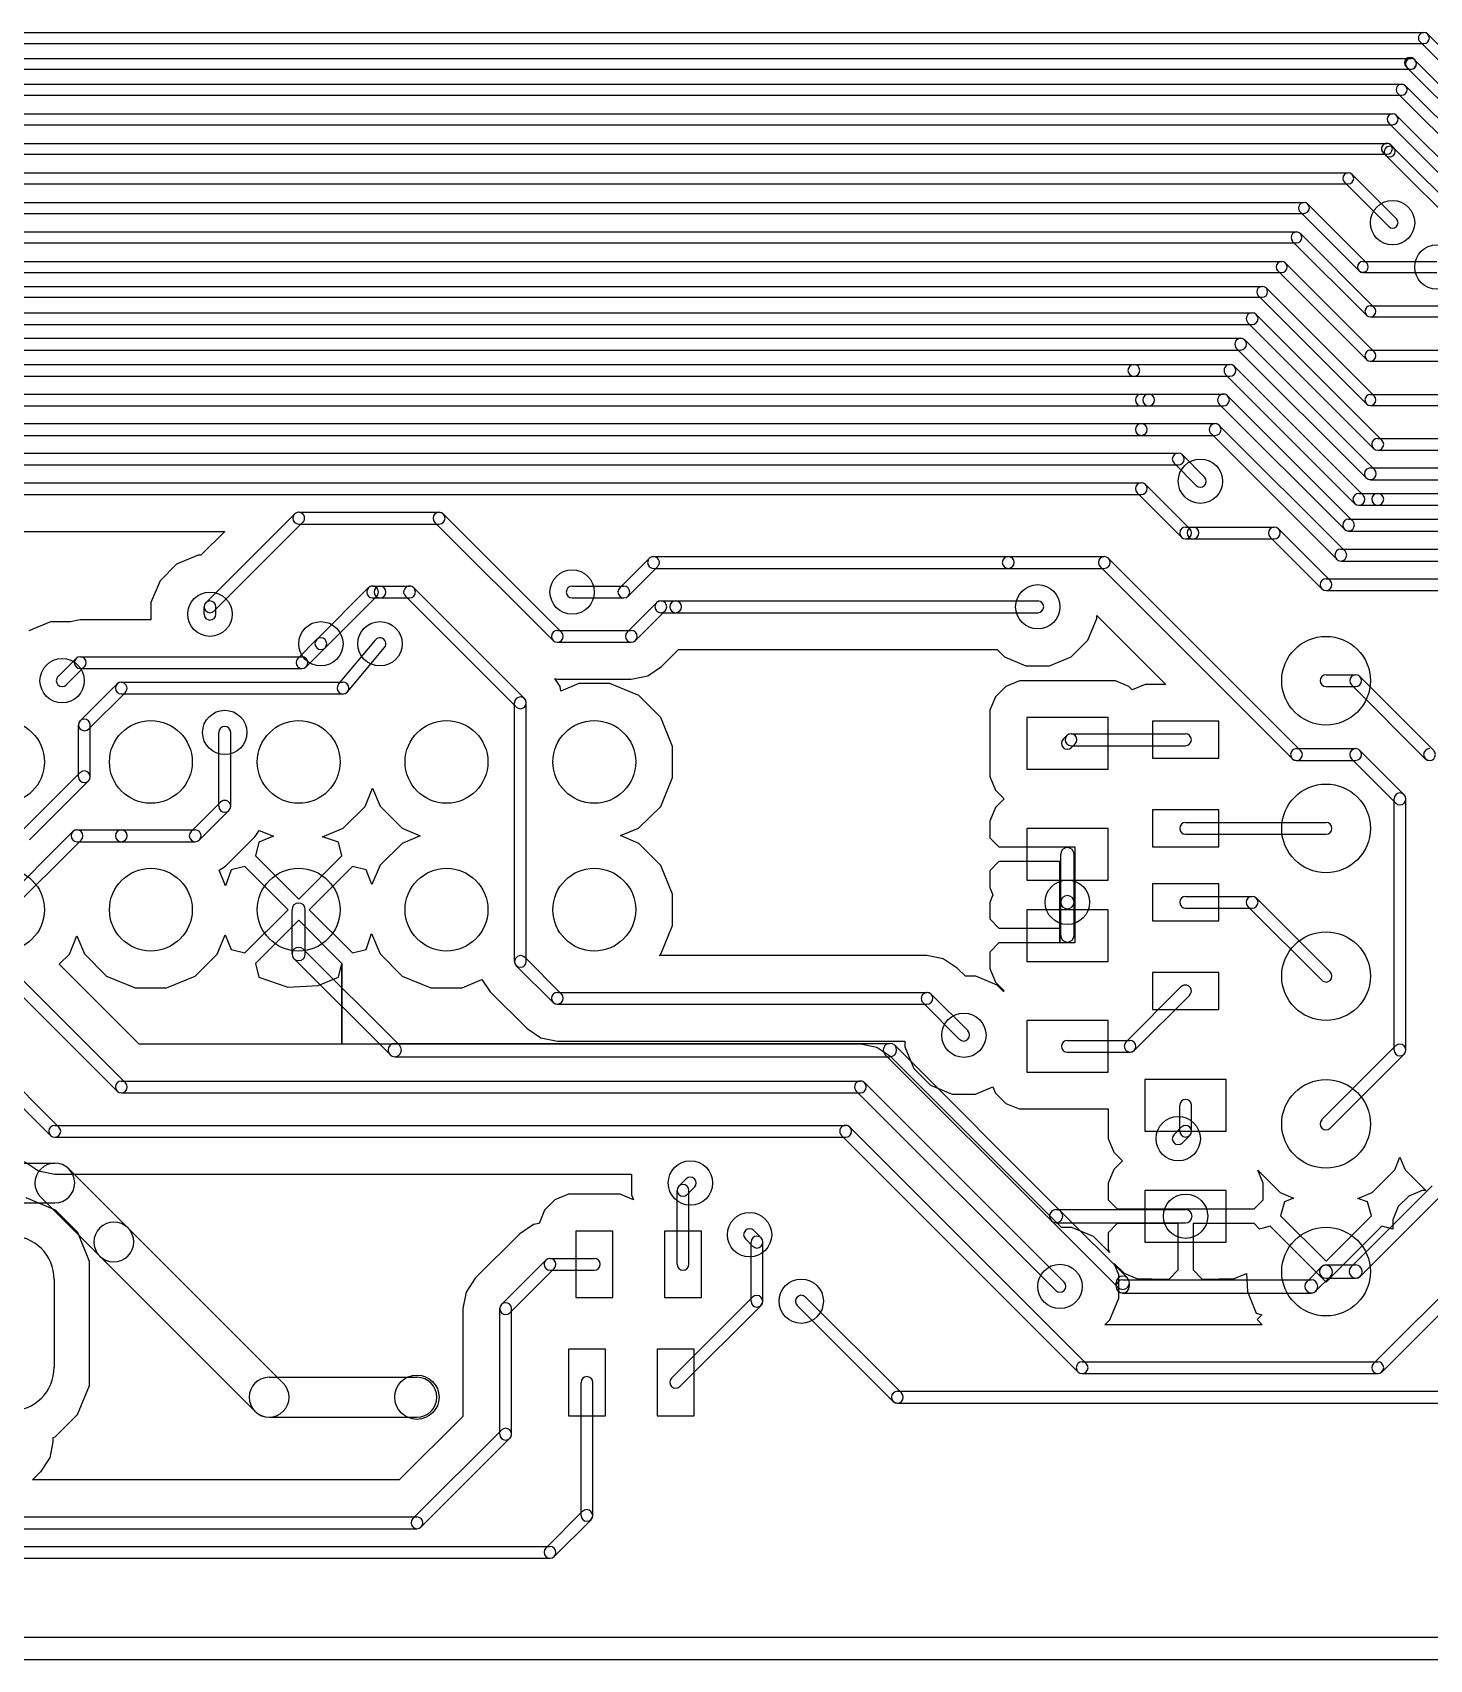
# Model space of a CAD drawing. Extents: x -29274 to 69862, y 24345 to 162744.
# Drawn here: x 19800 to 29250, y 24345 to 35357 of the extents above; entities that cross this region are included whole.
import ezdxf

# ---------------------------------------------------------------- set-up
doc = ezdxf.new("R2010")
doc.units = 0
doc.layers.add('BLACK', color=1, linetype='CONTINUOUS')

msp = doc.modelspace()

# ---------------------------------------------------------------- linework, layer by layer
at = {"layer": 'BLACK'}
for p, q in [((17900, 35357), (29212, 35357)), ((17900, 35283), (29212, 35283)), ((31974, 32506), (29186, 35294)), ((32026, 32558), (29238, 35346)), ((17837, 35182), (29125, 35182)), ((29144, 35178), (29150, 35172)), ((29151, 35171), (32175, 32147)), ((17837, 35108), (29125, 35108)), ((29092, 35126), (29098, 35120)), ((29099, 35119), (32123, 32095)), ((17750, 35007), (29062, 35007)), ((17750, 34933), (29062, 34933)), ((31924, 32056), (29036, 34944)), ((31976, 32108), (29088, 34996)), ((17700, 34807), (29000, 34807)), ((17700, 34733), (29000, 34733)), ((28974, 34743), (31723, 31994)), ((29027, 34796), (31776, 32047)), ((17650, 34607), (28962, 34607)), ((28988, 34596), (29006, 34578)), ((29006, 34578), (28988, 34596)), ((17650, 34533), (28962, 34533)), ((28936, 34544), (28954, 34526)), ((28954, 34526), (28936, 34544)), ((31523, 31957), (28955, 34525)), ((31575, 32009), (29007, 34577)), ((13700, 34407), (28700, 34407)), ((28726, 34396), (29026, 34096)), ((13700, 34333), (28700, 34333)), ((28674, 34344), (28974, 34044)), ((13650, 34207), (28400, 34207)), ((28773, 33744), (28374, 34143)), ((28826, 33797), (28427, 34196)), ((13650, 34133), (28400, 34133)), ((13550, 34007), (28350, 34007)), ((13550, 33933), (28350, 33933)), ((28324, 33943), (28823, 33444)), ((28377, 33996), (28876, 33497)), ((13500, 33807), (28250, 33807)), ((28800, 33807), (29300, 33807)), ((13500, 33733), (28250, 33733)), ((28224, 33744), (28824, 33144)), ((28276, 33796), (28876, 33196)), ((28800, 33733), (29300, 33733)), ((13368, 33639), (28118, 33639)), ((28145, 33628), (28876, 32897)), ((13368, 33565), (28118, 33565)), ((28092, 33575), (28823, 32844)), ((28850, 33507), (29600, 33507)), ((13300, 33460), (28050, 33460)), ((13300, 33380), (28050, 33380)), ((28872, 32542), (28022, 33392)), ((28928, 32598), (28078, 33448)), ((28850, 33433), (29600, 33433)), ((13222, 33288), (27972, 33288)), ((28878, 32399), (28001, 33276)), ((13222, 33208), (27972, 33208)), ((28821, 32342), (27944, 33219)), ((28850, 33207), (29900, 33207)), ((13156, 33110), (27250, 33110)), ((27250, 33110), (27900, 33110)), ((28743, 32170), (27872, 33041)), ((28800, 32227), (27929, 33098)), ((28850, 33133), (29900, 33133)), ((13156, 33030), (27250, 33030)), ((27250, 33030), (27900, 33030)), ((13550, 32910), (27350, 32910)), ((13550, 32830), (27350, 32830)), ((27300, 32910), (27350, 32910)), ((27300, 32830), (27350, 32830)), ((27350, 32910), (27856, 32910)), ((27350, 32830), (27856, 32830)), ((28674, 31996), (27828, 32842)), ((28730, 32052), (27884, 32898)), ((28850, 32907), (30200, 32907)), ((28850, 32833), (30200, 32833)), ((13450, 32710), (27300, 32710)), ((27300, 32710), (27800, 32710)), ((13450, 32630), (27300, 32630)), ((27300, 32630), (27800, 32630)), ((28622, 31792), (27772, 32642)), ((28678, 31848), (27828, 32698)), ((28900, 32610), (30700, 32610)), ((13000, 32510), (27550, 32510)), ((27578, 32498), (27728, 32348)), ((28900, 32530), (30700, 32530)), ((13000, 32430), (27550, 32430)), ((27522, 32442), (27672, 32292)), ((28850, 32410), (30628, 32410)), ((12950, 32310), (27300, 32310)), ((27328, 32298), (27628, 31998)), ((28850, 32330), (30628, 32330)), ((12950, 32230), (27300, 32230)), ((27272, 32242), (27572, 31942)), ((28772, 32238), (28900, 32238)), ((28772, 32158), (28900, 32158)), ((28900, 32238), (30122, 32238)), ((28900, 32158), (30122, 32158)), ((20972, 31498), (21572, 32098)), ((21600, 32110), (22550, 32110)), ((22579, 32098), (23378, 31299)), ((28703, 32063), (30053, 32063)), ((14399, 31980), (21100, 31980)), ((14399, 31980), (21100, 31980)), ((21100, 31980), (20939, 31819)), ((21100, 31980), (20939, 31819)), ((21028, 31442), (21628, 32042)), ((21600, 32030), (22550, 32030)), ((22522, 32041), (23321, 31242)), ((27600, 32010), (27650, 32010)), ((27650, 32010), (28200, 32010)), ((28172, 31941), (28521, 31592)), ((28229, 31998), (28578, 31649)), ((28703, 31983), (30053, 31983)), ((27600, 31930), (27650, 31930)), ((27650, 31930), (28200, 31930)), ((28650, 31860), (29950, 31860)), ((20774, 31758), (20662, 31646)), ((20774, 31758), (20662, 31646)), ((20921, 31819), (20774, 31758)), ((20921, 31819), (20774, 31758)), ((20939, 31819), (20921, 31819)), ((20939, 31819), (20921, 31819)), ((23772, 31599), (23971, 31798)), ((23829, 31542), (24028, 31741)), ((24000, 31810), (26400, 31810)), ((24000, 31730), (26400, 31730)), ((26400, 31810), (27050, 31810)), ((26400, 31730), (27050, 31730)), ((27022, 31742), (28322, 30442)), ((27078, 31798), (28378, 30498)), ((28650, 31780), (29950, 31780)), ((20662, 31646), (20601, 31500)), ((20662, 31646), (20601, 31500)), ((22100, 31610), (22150, 31610)), ((22150, 31610), (22350, 31610)), ((23450, 31610), (23800, 31610)), ((28550, 31660), (29850, 31660)), ((20601, 31500), (20601, 31382)), ((20601, 31500), (20601, 31382)), ((21722, 31249), (22071, 31598)), ((21779, 31192), (22128, 31541)), ((22100, 31530), (22150, 31530)), ((22150, 31530), (22350, 31530)), ((23071, 30792), (22322, 31541)), ((23128, 30849), (22379, 31598)), ((23450, 31530), (23800, 31530)), ((24021, 31498), (23822, 31299)), ((24050, 31510), (24150, 31510)), ((24150, 31510), (26600, 31510)), ((28550, 31580), (29850, 31580)), ((20960, 31420), (20960, 31470)), ((21040, 31420), (21040, 31470)), ((24078, 31441), (23879, 31242)), ((24050, 31430), (24150, 31430)), ((24150, 31430), (26600, 31430)), ((26938, 31244), (26999, 31390)), ((26938, 31244), (26999, 31390)), ((26999, 31390), (26999, 31411)), ((26999, 31411), (27466, 30944)), ((26999, 31390), (26999, 31411)), ((26999, 31411), (27466, 30944)), ((19921, 31369), (19774, 31308)), ((19921, 31369), (19774, 31308)), ((20056, 31369), (19921, 31369)), ((20056, 31369), (19921, 31369)), ((20122, 31382), (20056, 31369)), ((20122, 31382), (20056, 31369)), ((20601, 31382), (20122, 31382)), ((20601, 31382), (20122, 31382)), ((23350, 31310), (23850, 31310)), ((21721, 31248), (21594, 31121)), ((21778, 31191), (21651, 31064)), ((21869, 30946), (22119, 31245)), ((21931, 30895), (22181, 31194)), ((23350, 31230), (23850, 31230)), ((24055, 31065), (24170, 31180)), ((24055, 31065), (24170, 31180)), ((24170, 31180), (26326, 31180)), ((24170, 31180), (26326, 31180)), ((26326, 31180), (26374, 31132)), ((26326, 31180), (26374, 31132)), ((26826, 31132), (26938, 31244)), ((26826, 31132), (26938, 31244)), ((20094, 31120), (19972, 30998)), ((20150, 31064), (20028, 30942)), ((20122, 31132), (21622, 31132)), ((23961, 31002), (24055, 31065)), ((23961, 31002), (24055, 31065)), ((26374, 31132), (26520, 31071)), ((26374, 31132), (26520, 31071)), ((26520, 31071), (26679, 31071)), ((26520, 31071), (26679, 31071)), ((26679, 31071), (26826, 31132)), ((26679, 31071), (26826, 31132)), ((20122, 31052), (21622, 31052)), ((20122, 30699), (20371, 30948)), ((20400, 30960), (21900, 30960)), ((23368, 30931), (23333, 30984)), ((23333, 30984), (23350, 30980)), ((23368, 30931), (23333, 30984)), ((23333, 30984), (23350, 30980)), ((23350, 30980), (23850, 30980)), ((23350, 30980), (23850, 30980)), ((23495, 30950), (23374, 30900)), ((23495, 30950), (23374, 30900)), ((23706, 30950), (23495, 30950)), ((23706, 30950), (23495, 30950)), ((23901, 30869), (23706, 30950)), ((23901, 30869), (23706, 30950)), ((23850, 30980), (23961, 31002)), ((23850, 30980), (23961, 31002)), ((26476, 30969), (26384, 30931)), ((26476, 30969), (26384, 30931)), ((27026, 30969), (26476, 30969)), ((27026, 30969), (26476, 30969)), ((27125, 30969), (27026, 30969)), ((27125, 30969), (27026, 30969)), ((27216, 30931), (27125, 30969)), ((27216, 30931), (27125, 30969)), ((27326, 30944), (27238, 30909)), ((27326, 30944), (27238, 30909)), ((27466, 30944), (27326, 30944)), ((27466, 30944), (27326, 30944)), ((28550, 31010), (28750, 31010)), ((28779, 30998), (29278, 30499)), ((20179, 30642), (20428, 30891)), ((20400, 30880), (21900, 30880)), ((23374, 30900), (23368, 30931)), ((23374, 30900), (23368, 30931)), ((24049, 30720), (23901, 30869)), ((24049, 30720), (23901, 30869)), ((26314, 30861), (26276, 30770)), ((26314, 30861), (26276, 30770)), ((26384, 30931), (26314, 30861)), ((26384, 30931), (26314, 30861)), ((27238, 30909), (27216, 30931)), ((27238, 30909), (27216, 30931)), ((28550, 30930), (28750, 30930)), ((28722, 30941), (29221, 30442)), ((23060, 29070), (23060, 30820)), ((23140, 29070), (23140, 30820)), ((26276, 30770), (26276, 30671)), ((26276, 30770), (26276, 30671)), ((20110, 30320), (20110, 30670)), ((20190, 30320), (20190, 30670)), ((21060, 30120), (21060, 30620)), ((21140, 30120), (21140, 30620)), ((24130, 30525), (24049, 30720)), ((24130, 30525), (24049, 30720)), ((26276, 30671), (26276, 30321)), ((26276, 30671), (26276, 30321)), ((27075, 30720), (26525, 30720)), ((26525, 30720), (26525, 30370)), ((27075, 30370), (27075, 30720)), ((27825, 30695), (27375, 30695)), ((27375, 30695), (27375, 30445)), ((27825, 30445), (27825, 30695)), ((24130, 30314), (24130, 30525)), ((24130, 30314), (24130, 30525)), ((26796, 30598), (26772, 30574)), ((26825, 30610), (27599, 30610)), ((26825, 30530), (27599, 30530)), ((26852, 30542), (26828, 30518)), ((28350, 30510), (28750, 30510)), ((27375, 30445), (27825, 30445)), ((28350, 30430), (28750, 30430)), ((28722, 30442), (29022, 30142)), ((28778, 30498), (29078, 30198)), ((19722, 29949), (20121, 30348)), ((19779, 29892), (20178, 30291)), ((24049, 30119), (24130, 30314)), ((24049, 30119), (24130, 30314)), ((26276, 30321), (26314, 30229)), ((26276, 30321), (26314, 30229)), ((26525, 30370), (27075, 30370)), ((22049, 30119), (22100, 30243)), ((22049, 30119), (22100, 30243)), ((22100, 30243), (22151, 30120)), ((22100, 30243), (22151, 30120)), ((26314, 30229), (26373, 30170)), ((26314, 30229), (26373, 30170)), ((20872, 29949), (21071, 30148)), ((20929, 29892), (21128, 30091)), ((21900, 29971), (22049, 30119)), ((21900, 29971), (22049, 30119)), ((22151, 30120), (22299, 29971)), ((22151, 30120), (22299, 29971)), ((23900, 29971), (24049, 30119)), ((23900, 29971), (24049, 30119)), ((26314, 30111), (26276, 30019)), ((26314, 30111), (26276, 30019)), ((26373, 30170), (26314, 30111)), ((26373, 30170), (26314, 30111)), ((27825, 30095), (27375, 30095)), ((27375, 30095), (27375, 29845)), ((27825, 29845), (27825, 30095)), ((29010, 28470), (29010, 30170)), ((29090, 28470), (29090, 30170)), ((20100, 29960), (20400, 29960)), ((20400, 29960), (20900, 29960)), ((21305, 29915), (21332, 29957)), ((21305, 29915), (21332, 29957)), ((21332, 29957), (21333, 29957)), ((21332, 29957), (21333, 29957)), ((21333, 29957), (21429, 29917)), ((21333, 29957), (21429, 29917)), ((21761, 29914), (21900, 29971)), ((21761, 29914), (21900, 29971)), ((22299, 29971), (22422, 29920)), ((22299, 29971), (22422, 29920)), ((23777, 29921), (23900, 29971)), ((23777, 29921), (23900, 29971)), ((26276, 30019), (26275, 29907)), ((26276, 30019), (26275, 29907)), ((27075, 29970), (26525, 29970)), ((26525, 29970), (26525, 29620)), ((27075, 29620), (27075, 29970)), ((27600, 30010), (28550, 30010)), ((20071, 29948), (19572, 29449)), ((20128, 29891), (19629, 29392)), ((20100, 29880), (20400, 29880)), ((20400, 29880), (20900, 29880)), ((21105, 29715), (21304, 29914)), ((21105, 29715), (21304, 29914)), ((21304, 29914), (21304, 29915)), ((21304, 29915), (21305, 29915)), ((21304, 29914), (21304, 29915)), ((21304, 29915), (21305, 29915)), ((21331, 29876), (21307, 29784)), ((21331, 29876), (21307, 29784)), ((21429, 29917), (21331, 29876)), ((21429, 29917), (21331, 29876)), ((21869, 29876), (21761, 29914)), ((21869, 29876), (21761, 29914)), ((21893, 29784), (21869, 29876)), ((21893, 29784), (21869, 29876)), ((22300, 29869), (22151, 29721)), ((22300, 29869), (22151, 29721)), ((22422, 29920), (22300, 29869)), ((22422, 29920), (22300, 29869)), ((23901, 29869), (23777, 29921)), ((23901, 29869), (23777, 29921)), ((24049, 29720), (23901, 29869)), ((24049, 29720), (23901, 29869)), ((26275, 29907), (26337, 29845)), ((26275, 29907), (26337, 29845)), ((26337, 29845), (26700, 29845)), ((26337, 29845), (26700, 29845)), ((26700, 29845), (26750, 29845)), ((26700, 29845), (26750, 29845)), ((26750, 29845), (26850, 29845)), ((26750, 29845), (26850, 29845)), ((26850, 29845), (26850, 29745)), ((26850, 29845), (26850, 29745)), ((27375, 29845), (27825, 29845)), ((27600, 29930), (28550, 29930)), ((21307, 29784), (21600, 29491)), ((21307, 29784), (21600, 29491)), ((21600, 29491), (21893, 29784)), ((21600, 29491), (21893, 29784)), ((26337, 29745), (26275, 29683)), ((26337, 29745), (26275, 29683)), ((26750, 29745), (26337, 29745)), ((26750, 29745), (26337, 29745)), ((26750, 29608), (26750, 29745)), ((26750, 29608), (26750, 29745)), ((26755, 29471), (26755, 29795)), ((26845, 29471), (26845, 29795)), ((26850, 29745), (26850, 29695)), ((26850, 29745), (26850, 29695)), ((21062, 29687), (21105, 29715)), ((21062, 29687), (21105, 29715)), ((21106, 29582), (21062, 29687)), ((21106, 29582), (21062, 29687)), ((21144, 29689), (21106, 29582)), ((21144, 29689), (21106, 29582)), ((21236, 29713), (21144, 29689)), ((21236, 29713), (21144, 29689)), ((21529, 29420), (21236, 29713)), ((21529, 29420), (21236, 29713)), ((21964, 29713), (21671, 29420)), ((21964, 29713), (21671, 29420)), ((22056, 29689), (21964, 29713)), ((22056, 29689), (21964, 29713)), ((22096, 29591), (22056, 29689)), ((22096, 29591), (22056, 29689)), ((22151, 29721), (22096, 29591)), ((22151, 29721), (22096, 29591)), ((24130, 29525), (24049, 29720)), ((24130, 29525), (24049, 29720)), ((26275, 29683), (26276, 29571)), ((26275, 29683), (26276, 29571)), ((26850, 29695), (26850, 29608)), ((26850, 29695), (26850, 29608)), ((24130, 29314), (24130, 29525)), ((24130, 29314), (24130, 29525)), ((26276, 29571), (26297, 29520)), ((26276, 29571), (26297, 29520)), ((26297, 29520), (26276, 29469)), ((26297, 29520), (26276, 29469)), ((26525, 29620), (27075, 29620)), ((26750, 29432), (26750, 29608)), ((26750, 29432), (26750, 29608)), ((26850, 29608), (26850, 29432)), ((26850, 29608), (26850, 29432)), ((27825, 29595), (27375, 29595)), ((27375, 29595), (27375, 29345)), ((27825, 29345), (27825, 29595)), ((21236, 29127), (21529, 29420)), ((21236, 29127), (21529, 29420)), ((21555, 29120), (21555, 29420)), ((21645, 29120), (21645, 29420)), ((21671, 29420), (21964, 29127)), ((21671, 29420), (21964, 29127)), ((26276, 29469), (26275, 29357)), ((26276, 29469), (26275, 29357)), ((27075, 29420), (26525, 29420)), ((26525, 29420), (26525, 29070)), ((26750, 29295), (26750, 29432)), ((26750, 29295), (26750, 29432)), ((26755, 29246), (26755, 29470)), ((26845, 29246), (26845, 29470)), ((26850, 29432), (26850, 29345)), ((26850, 29432), (26850, 29345)), ((27075, 29070), (27075, 29420)), ((27600, 29510), (28050, 29510)), ((27600, 29430), (28050, 29430)), ((28022, 29441), (28521, 28942)), ((28079, 29498), (28578, 28999)), ((21600, 29349), (21307, 29056)), ((21600, 29349), (21307, 29056)), ((21893, 29056), (21600, 29349)), ((21893, 29056), (21600, 29349)), ((24049, 29119), (24130, 29314)), ((24049, 29119), (24130, 29314)), ((26275, 29357), (26337, 29295)), ((26275, 29357), (26337, 29295)), ((26337, 29295), (26750, 29295)), ((26337, 29295), (26750, 29295)), ((26750, 29195), (26750, 29295)), ((26750, 29295), (26750, 29195)), ((26750, 29195), (26750, 29295)), ((26750, 29295), (26750, 29195)), ((26850, 29345), (26850, 29295)), ((26850, 29345), (26850, 29295)), ((26850, 29295), (26850, 29195)), ((26850, 29295), (26850, 29195)), ((27375, 29345), (27825, 29345)), ((20049, 29119), (20100, 29243)), ((20049, 29119), (20100, 29243)), ((20100, 29243), (20151, 29120)), ((20100, 29243), (20151, 29120)), ((21049, 29119), (21103, 29250)), ((21049, 29119), (21103, 29250)), ((21103, 29250), (21144, 29151)), ((21103, 29250), (21144, 29151)), ((22056, 29151), (22093, 29259)), ((22056, 29151), (22093, 29259)), ((22093, 29259), (22151, 29120)), ((22093, 29259), (22151, 29120)), ((26337, 29195), (26275, 29133)), ((26337, 29195), (26275, 29133)), ((26700, 29195), (26337, 29195)), ((26700, 29195), (26337, 29195)), ((26750, 29195), (26700, 29195)), ((26750, 29195), (26700, 29195)), ((26850, 29195), (26750, 29195)), ((26850, 29195), (26750, 29195)), ((19979, 29051), (20049, 29119)), ((19979, 29051), (20049, 29119)), ((20151, 29120), (20299, 28971)), ((20151, 29120), (20299, 28971)), ((20900, 28971), (21049, 29119)), ((20900, 28971), (21049, 29119)), ((21144, 29151), (21236, 29127)), ((21144, 29151), (21236, 29127)), ((21569, 29088), (22218, 28439)), ((21632, 29151), (22281, 28502)), ((21964, 29127), (22056, 29151)), ((21964, 29127), (22056, 29151)), ((22151, 29120), (22299, 28971)), ((22151, 29120), (22299, 28971)), ((23378, 28849), (23129, 29098)), ((24039, 29110), (24049, 29119)), ((24039, 29110), (24049, 29119)), ((25850, 29110), (24039, 29110)), ((25850, 29110), (24039, 29110)), ((25961, 29088), (25850, 29110)), ((25961, 29088), (25850, 29110)), ((26055, 29025), (25961, 29088)), ((26055, 29025), (25961, 29088)), ((26275, 29133), (26276, 29021)), ((26275, 29133), (26276, 29021)), ((20371, 28192), (19572, 28991)), ((20428, 28249), (19629, 29048)), ((20520, 28510), (19979, 29051)), ((20520, 28510), (19979, 29051)), ((20299, 28971), (20494, 28890)), ((20299, 28971), (20494, 28890)), ((20705, 28890), (20900, 28971)), ((20705, 28890), (20900, 28971)), ((21307, 29056), (21331, 28964)), ((21307, 29056), (21331, 28964)), ((21331, 28964), (21526, 28896)), ((21331, 28964), (21526, 28896)), ((21732, 28907), (21869, 28964)), ((21732, 28907), (21869, 28964)), ((21869, 28964), (21893, 29056)), ((21869, 28964), (21893, 29056)), ((21893, 28510), (21893, 29056)), ((21893, 29056), (21893, 28510)), ((21893, 28510), (21893, 29056)), ((21893, 29056), (21893, 28510)), ((22299, 28971), (22494, 28890)), ((22299, 28971), (22494, 28890)), ((23321, 28792), (23072, 29041)), ((26111, 28969), (26055, 29025)), ((26111, 28969), (26055, 29025)), ((26180, 28969), (26111, 28969)), ((26180, 28969), (26111, 28969)), ((26326, 28908), (26180, 28969)), ((26326, 28908), (26180, 28969)), ((26276, 29021), (26314, 28929)), ((26276, 29021), (26314, 28929)), ((26525, 29070), (27075, 29070)), ((27825, 28995), (27375, 28995)), ((27375, 28995), (27375, 28745)), ((27825, 28745), (27825, 28995)), ((19922, 27892), (18922, 28892)), ((19978, 27948), (18978, 28948)), ((20494, 28890), (20705, 28890)), ((20494, 28890), (20705, 28890)), ((21526, 28896), (21732, 28907)), ((21526, 28896), (21732, 28907)), ((22494, 28890), (22705, 28890)), ((22494, 28890), (22705, 28890)), ((22705, 28890), (22840, 28947)), ((22705, 28890), (22840, 28947)), ((22840, 28947), (22895, 28865)), ((22840, 28947), (22895, 28865)), ((22895, 28865), (23145, 28615)), ((22895, 28865), (23145, 28615)), ((23350, 28860), (25850, 28860)), ((26314, 28929), (26373, 28870)), ((26314, 28929), (26373, 28870)), ((26368, 28866), (26326, 28908)), ((26368, 28866), (26326, 28908)), ((26373, 28870), (26368, 28866)), ((26373, 28870), (26368, 28866)), ((27196, 28524), (27571, 28899)), ((23350, 28780), (25850, 28780)), ((26071, 28542), (25822, 28791)), ((26128, 28599), (25879, 28848)), ((27253, 28467), (27628, 28842)), ((27375, 28745), (27825, 28745)), ((27075, 28670), (26525, 28670)), ((26525, 28670), (26525, 28320)), ((27075, 28320), (27075, 28670)), ((23145, 28615), (23239, 28552)), ((23145, 28615), (23239, 28552)), ((23239, 28552), (23350, 28530)), ((23239, 28552), (23350, 28530)), ((23350, 28530), (25701, 28530)), ((23350, 28530), (25701, 28530)), ((25701, 28530), (25701, 28491)), ((25701, 28530), (25701, 28491)), ((26800, 28535), (27224, 28535)), ((21893, 28510), (20520, 28510)), ((21893, 28510), (20520, 28510)), ((25400, 28510), (21893, 28510)), ((25400, 28510), (21893, 28510)), ((22250, 28515), (25600, 28515)), ((22250, 28425), (25600, 28425)), ((25511, 28488), (25400, 28510)), ((25511, 28488), (25400, 28510)), ((25605, 28425), (25511, 28488)), ((25605, 28425), (25511, 28488)), ((25568, 28438), (26692, 27314)), ((26761, 27269), (25605, 28425)), ((26761, 27269), (25605, 28425)), ((25632, 28502), (26756, 27378)), ((25701, 28491), (25762, 28344)), ((25701, 28491), (25762, 28344)), ((26800, 28455), (27224, 28455)), ((29021, 28498), (28522, 27999)), ((29078, 28441), (28579, 27942)), ((25762, 28344), (25874, 28232)), ((25762, 28344), (25874, 28232)), ((26525, 28320), (27075, 28320)), ((20400, 28260), (25400, 28260)), ((26721, 26842), (25372, 28191)), ((26778, 26899), (25429, 28248)), ((25874, 28232), (26020, 28171)), ((25874, 28232), (26020, 28171)), ((26179, 28171), (26297, 28220)), ((26179, 28171), (26297, 28220)), ((26297, 28220), (26314, 28179)), ((26297, 28220), (26314, 28179)), ((27875, 28270), (27325, 28270)), ((27325, 28270), (27325, 27920)), ((27875, 27920), (27875, 28270)), ((20400, 28180), (25400, 28180)), ((26020, 28171), (26179, 28171)), ((26020, 28171), (26179, 28171)), ((26314, 28179), (26384, 28109)), ((26314, 28179), (26384, 28109)), ((26384, 28109), (26475, 28071)), ((26384, 28109), (26475, 28071)), ((27560, 27921), (27560, 28095)), ((27640, 27921), (27640, 28095)), ((26475, 28071), (26574, 28071)), ((26475, 28071), (26574, 28071)), ((26574, 28071), (27076, 28071)), ((26574, 28071), (27076, 28071)), ((27076, 28071), (27076, 27871)), ((27076, 28071), (27076, 27871)), ((19950, 27960), (25300, 27960)), ((19950, 27880), (25300, 27880)), ((26871, 26292), (25272, 27891)), ((26928, 26349), (25329, 27948)), ((27076, 27871), (27114, 27779)), ((27076, 27871), (27114, 27779)), ((27325, 27920), (27875, 27920)), ((27571, 27948), (27522, 27899)), ((27628, 27891), (27579, 27842)), ((27114, 27779), (27173, 27720)), ((27114, 27779), (27173, 27720)), ((19200, 27705), (19950, 27705)), ((19745, 27715), (19839, 27652)), ((19745, 27715), (19839, 27652)), ((19839, 27652), (19950, 27630)), ((19839, 27652), (19950, 27630)), ((20046, 27665), (20445, 27266)), ((27114, 27661), (27076, 27569)), ((27114, 27661), (27076, 27569)), ((27173, 27720), (27114, 27661)), ((27173, 27720), (27114, 27661)), ((28124, 27569), (28088, 27656)), ((28088, 27656), (28239, 27505)), ((28124, 27569), (28088, 27656)), ((28088, 27656), (28239, 27505)), ((28861, 27505), (29015, 27659)), ((28861, 27505), (29015, 27659)), ((29015, 27659), (29050, 27744)), ((29015, 27659), (29050, 27744)), ((29050, 27744), (29085, 27659)), ((29050, 27744), (29085, 27659)), ((29085, 27659), (29225, 27519)), ((29085, 27659), (29225, 27519)), ((19950, 27630), (23851, 27630)), ((19950, 27630), (23851, 27630)), ((23851, 27630), (23851, 27491)), ((23851, 27630), (23851, 27491)), ((24221, 27598), (24172, 27549)), ((24278, 27541), (24229, 27492)), ((27076, 27569), (27075, 27457)), ((27076, 27569), (27075, 27457)), ((28125, 27457), (28124, 27569)), ((28125, 27457), (28124, 27569)), ((29268, 27551), (28719, 27002)), ((19200, 27435), (19950, 27435)), ((19954, 27387), (19757, 27469)), ((19954, 27387), (19757, 27469)), ((19855, 27474), (20254, 27075)), ((23334, 27456), (23264, 27386)), ((23334, 27456), (23264, 27386)), ((23426, 27494), (23334, 27456)), ((23426, 27494), (23334, 27456)), ((23676, 27494), (23426, 27494)), ((23676, 27494), (23426, 27494)), ((23775, 27494), (23676, 27494)), ((23775, 27494), (23676, 27494)), ((23865, 27457), (23775, 27494)), ((23865, 27457), (23775, 27494)), ((23851, 27491), (23865, 27457)), ((23851, 27491), (23865, 27457)), ((24160, 27020), (24160, 27520)), ((24240, 27020), (24240, 27520)), ((27075, 27457), (27137, 27395)), ((27075, 27457), (27137, 27395)), ((27875, 27520), (27325, 27520)), ((27325, 27520), (27325, 27170)), ((27875, 27170), (27875, 27520)), ((28063, 27395), (28125, 27457)), ((28063, 27395), (28125, 27457)), ((28239, 27505), (28330, 27468)), ((28239, 27505), (28330, 27468)), ((28269, 27442), (28242, 27348)), ((28269, 27442), (28242, 27348)), ((28330, 27468), (28269, 27442)), ((28330, 27468), (28269, 27442)), ((28765, 27466), (28861, 27505)), ((28765, 27466), (28861, 27505)), ((28831, 27442), (28765, 27466)), ((28831, 27442), (28765, 27466)), ((29331, 27488), (28782, 26939)), ((28858, 27348), (28831, 27442)), ((28858, 27348), (28831, 27442)), ((29109, 27481), (29039, 27411)), ((29109, 27481), (29039, 27411)), ((29201, 27519), (29109, 27481)), ((29201, 27519), (29109, 27481)), ((29225, 27519), (29201, 27519)), ((29225, 27519), (29201, 27519)), ((20105, 27236), (19954, 27387)), ((20105, 27236), (19954, 27387)), ((23264, 27386), (23226, 27296)), ((23264, 27386), (23226, 27296)), ((27143, 26863), (26693, 27313)), ((26725, 27390), (27599, 27390)), ((27207, 26927), (26757, 27377)), ((27137, 27395), (27500, 27395)), ((27137, 27395), (27500, 27395)), ((27500, 27395), (27550, 27395)), ((27500, 27395), (27550, 27395)), ((27550, 27395), (27650, 27395)), ((27550, 27395), (27650, 27395)), ((27650, 27395), (27700, 27395)), ((27650, 27395), (27700, 27395)), ((27700, 27395), (28063, 27395)), ((27700, 27395), (28063, 27395)), ((28242, 27348), (28550, 27041)), ((28242, 27348), (28550, 27041)), ((28550, 27041), (28858, 27348)), ((28550, 27041), (28858, 27348)), ((29039, 27411), (29001, 27320)), ((29039, 27411), (29001, 27320)), ((29001, 27320), (29001, 27258)), ((29001, 27320), (29001, 27258)), ((20186, 27039), (20105, 27236)), ((20186, 27039), (20105, 27236)), ((20446, 27265), (21495, 26216)), ((23095, 27225), (22795, 26925)), ((23095, 27225), (22795, 26925)), ((23189, 27288), (23095, 27225)), ((23189, 27288), (23095, 27225)), ((23226, 27296), (23189, 27288)), ((23226, 27296), (23189, 27288)), ((23475, 27245), (23475, 26795)), ((23725, 27245), (23475, 27245)), ((23725, 26795), (23725, 27245)), ((24075, 27245), (24075, 26795)), ((24325, 27245), (24075, 27245)), ((24325, 26795), (24325, 27245)), ((24679, 27248), (24728, 27199)), ((26725, 27300), (27599, 27300)), ((26830, 27269), (26761, 27269)), ((26830, 27269), (26761, 27269)), ((26976, 27208), (26830, 27269)), ((26976, 27208), (26830, 27269)), ((27085, 27099), (26976, 27208)), ((27085, 27099), (26976, 27208)), ((27137, 27295), (27075, 27233)), ((27137, 27295), (27075, 27233)), ((27075, 27233), (27076, 27121)), ((27075, 27233), (27076, 27121)), ((27550, 27295), (27137, 27295)), ((27550, 27295), (27137, 27295)), ((27550, 26982), (27550, 27295)), ((27550, 26982), (27550, 27295)), ((28063, 27295), (27650, 27295)), ((27650, 27295), (27650, 26982)), ((28063, 27295), (27650, 27295)), ((27650, 27295), (27650, 26982)), ((28100, 27258), (28063, 27295)), ((28100, 27258), (28063, 27295)), ((28172, 27278), (28100, 27258)), ((28172, 27278), (28100, 27258)), ((28444, 27005), (28172, 27278)), ((28444, 27005), (28172, 27278)), ((28928, 27278), (28621, 26970)), ((28928, 27278), (28621, 26970)), ((29001, 27258), (28928, 27278)), ((29001, 27258), (28928, 27278)), ((24622, 27191), (24671, 27142)), ((24660, 26770), (24660, 27170)), ((24740, 26770), (24740, 27170)), ((27076, 27121), (27085, 27099)), ((27076, 27121), (27085, 27099)), ((27325, 27170), (27875, 27170)), ((20186, 26413), (20186, 27039)), ((20186, 26413), (20186, 27039)), ((20255, 27074), (21304, 26025)), ((23272, 27048), (22972, 26748)), ((23328, 26992), (23028, 26692)), ((23300, 27060), (23600, 27060)), ((23300, 26980), (23600, 26980)), ((27149, 26949), (27117, 27026)), ((27117, 27026), (27184, 26959)), ((27149, 26949), (27117, 27026)), ((27117, 27026), (27184, 26959)), ((27488, 26920), (27550, 26982)), ((27488, 26920), (27550, 26982)), ((27650, 26982), (27712, 26920)), ((27650, 26982), (27712, 26920)), ((28419, 26902), (28518, 27001)), ((28479, 26970), (28444, 27005)), ((28479, 26970), (28444, 27005)), ((28550, 27015), (28750, 27015)), ((29521, 26998), (28872, 26349)), ((19946, 26917), (19946, 26323)), ((22795, 26925), (22732, 26831)), ((22795, 26925), (22732, 26831)), ((27130, 26871), (27130, 26895)), ((27149, 26790), (27149, 26949)), ((27149, 26790), (27149, 26949)), ((27175, 26915), (28449, 26915)), ((27184, 26959), (27275, 26921)), ((27184, 26959), (27275, 26921)), ((27220, 26871), (27220, 26895)), ((27275, 26921), (27374, 26921)), ((27275, 26921), (27374, 26921)), ((27374, 26921), (27488, 26920)), ((27374, 26921), (27488, 26920)), ((27712, 26920), (27826, 26921)), ((27712, 26920), (27826, 26921)), ((27826, 26921), (27925, 26921)), ((27826, 26921), (27925, 26921)), ((27925, 26921), (28011, 26958)), ((27925, 26921), (28011, 26958)), ((28011, 26958), (28018, 26836)), ((28011, 26958), (28018, 26836)), ((28550, 26899), (28479, 26970)), ((28550, 26899), (28479, 26970)), ((28482, 26839), (28581, 26938)), ((28621, 26970), (28550, 26899)), ((28621, 26970), (28550, 26899)), ((28550, 26925), (28750, 26925)), ((29578, 26941), (28929, 26292)), ((22732, 26831), (22710, 26720)), ((22732, 26831), (22710, 26720)), ((23475, 26795), (23725, 26795)), ((24075, 26795), (24325, 26795)), ((24671, 26798), (24122, 26249)), ((25029, 26798), (25678, 26149)), ((27088, 26644), (27149, 26790)), ((27088, 26644), (27149, 26790)), ((27175, 26825), (28449, 26825)), ((28018, 26836), (28078, 26689)), ((28018, 26836), (28078, 26689)), ((22710, 26720), (22710, 25990)), ((22710, 26720), (22710, 25990)), ((22960, 25870), (22960, 26720)), ((23040, 25870), (23040, 26720)), ((24728, 26741), (24179, 26192)), ((24972, 26741), (25621, 26092)), ((28078, 26689), (28116, 26678)), ((28078, 26689), (28116, 26678)), ((28116, 26678), (28084, 26645)), ((28116, 26678), (28084, 26645)), ((27054, 26610), (27088, 26644)), ((27054, 26610), (27088, 26644)), ((28119, 26610), (27054, 26610)), ((28119, 26610), (27054, 26610)), ((28084, 26645), (28119, 26610)), ((28084, 26645), (28119, 26610)), ((23425, 26445), (23425, 25995)), ((23675, 26445), (23425, 26445)), ((23675, 25995), (23675, 26445)), ((24025, 26445), (24025, 25995)), ((24275, 26445), (24025, 26445)), ((24275, 25995), (24275, 26445)), ((20186, 26200), (20186, 26413)), ((20186, 26200), (20186, 26413)), ((26900, 26360), (28900, 26360)), ((21400, 26255), (22400, 26255)), ((23510, 25320), (23510, 26220)), ((23590, 25320), (23590, 26220)), ((26900, 26280), (28900, 26280)), ((20104, 26003), (20186, 26200)), ((20104, 26003), (20186, 26200)), ((25650, 26160), (29850, 26160)), ((19953, 25852), (20104, 26003)), ((19953, 25852), (20104, 26003)), ((22710, 25990), (22280, 25560)), ((22710, 25990), (22280, 25560)), ((23425, 25995), (23675, 25995)), ((24025, 25995), (24275, 25995)), ((25650, 26080), (29850, 26080)), ((21400, 25985), (22400, 25985)), ((22972, 25898), (22372, 25298)), ((19918, 25709), (19939, 25819)), ((19918, 25709), (19939, 25819)), ((19939, 25819), (19940, 25820)), ((19939, 25819), (19940, 25820)), ((19940, 25847), (19953, 25852)), ((19940, 25847), (19953, 25852)), ((19940, 25820), (19940, 25847)), ((19940, 25820), (19940, 25847)), ((23028, 25842), (22428, 25242)), ((19855, 25615), (19917, 25708)), ((19855, 25615), (19917, 25708)), ((19917, 25708), (19918, 25709)), ((19917, 25708), (19918, 25709)), ((19800, 25560), (19854, 25614)), ((19800, 25560), (19854, 25614)), ((22280, 25560), (19800, 25560)), ((22280, 25560), (19800, 25560)), ((19854, 25614), (19854, 25615)), ((19854, 25615), (19855, 25615)), ((19854, 25614), (19854, 25615)), ((19854, 25615), (19855, 25615)), ((23521, 25348), (23272, 25099)), ((-4750, 25310), (22400, 25310)), ((-4750, 25230), (22400, 25230)), ((23578, 25291), (23329, 25042)), ((-4900, 25110), (23300, 25110)), ((-4900, 25030), (23300, 25030)), ((-8450, 24495), (61700, 24495)), ((-8450, 24345), (61700, 24345))]:
    msp.add_line(p, q, dxfattribs=at)
for centre, radius in [((29000, 34070), 150), ((29300, 33770), 150), ((27700, 32320), 150), ((23450, 31570), 150), ((26600, 31470), 150), ((21000, 31420), 150), ((21750, 31220), 150), ((22150, 31220), 150), ((28550, 30970), 300), ((20000, 30970), 150), ((21100, 30620), 150), ((19600, 30420), 280), ((20600, 30420), 280), ((21600, 30420), 280), ((22600, 30420), 280), ((23600, 30420), 280), ((28550, 29970), 300), ((19600, 29420), 280), ((20600, 29420), 280), ((21600, 29420), 280), ((22600, 29420), 280), ((23600, 29420), 280), ((26800, 29470), 150), ((28550, 28970), 300), ((26100, 28570), 150), ((28550, 27970), 300), ((27550, 27870), 150), ((24250, 27570), 150), ((27600, 27345), 150), ((24650, 27220), 150), ((28550, 26970), 300), ((26750, 26870), 150), ((25000, 26770), 150), ((22400, 26120), 150)]:
    msp.add_circle(centre, radius, dxfattribs=at)
for centre, radius, start, end in [((29212, 35320), 37, 405, 585), ((29212, 35320), 37, 270, 450), ((29118, 35152), 37, 45, 225), ((29125, 35145), 37, 45, 225), ((29124, 35146), 37, 225, 405), ((29125, 35145), 37, 270, 450), ((29062, 34970), 37, 405, 585), ((29062, 34970), 37, 270, 450), ((29000, 34770), 37, 45, 225), ((29000, 34770), 37, 270, 450), ((28962, 34570), 37, 45, 225), ((28962, 34570), 37, 405, 585), ((28981, 34551), 37, 405, 585), ((28980, 34552), 37, 225, 405), ((28980, 34552), 37, 225, 405), ((28962, 34570), 37, 270, 450), ((28700, 34370), 37, 45, 225), ((28700, 34370), 37, 270, 450), ((28401, 34169), 37, 405, 585), ((28400, 34170), 37, 270, 450), ((29000, 34070), 37, 225, 405), ((28350, 33970), 37, 45, 225), ((28350, 33970), 37, 270, 450), ((28250, 33770), 37, 45, 225), ((28250, 33770), 37, 270, 450), ((28800, 33770), 37, 90, 270), ((28799, 33771), 37, 225, 405), ((28118, 33602), 37, 45, 225), ((28118, 33602), 37, 270, 450), ((28850, 33470), 37, 90, 270), ((28850, 33470), 37, 225, 405), ((28050, 33420), 40, 405, 585), ((28050, 33420), 40, 270, 450), ((27973, 33247), 40, 405, 585), ((27972, 33248), 40, 270, 450), ((28850, 33170), 37, 90, 270), ((28850, 33170), 37, 225, 405), ((27250, 33070), 40, 90, 270), ((27250, 33070), 40, 270, 450), ((27900, 33070), 40, 405, 585), ((27900, 33070), 40, 270, 450), ((27300, 32870), 40, 90, 270), ((27350, 32870), 40, 90, 270), ((27350, 32870), 40, 270, 450), ((27350, 32870), 40, 270, 450), ((27856, 32870), 40, 405, 585), ((27856, 32870), 40, 270, 450), ((28850, 32870), 37, 90, 270), ((28850, 32870), 37, 225, 405), ((27300, 32670), 40, 90, 270), ((27300, 32670), 40, 270, 450), ((27800, 32670), 40, 405, 585), ((27800, 32670), 40, 270, 450), ((28900, 32570), 40, 90, 270), ((28900, 32570), 40, 225, 405), ((27550, 32470), 40, 45, 225), ((27550, 32470), 40, 270, 450), ((28850, 32370), 40, 90, 270), ((28849, 32371), 40, 225, 405), ((27300, 32270), 40, 45, 225), ((27300, 32270), 40, 270, 450), ((27700, 32320), 40, 225, 405), ((28772, 32198), 40, 90, 270), ((28772, 32198), 40, 225, 405), ((28900, 32198), 40, 90, 270), ((28900, 32198), 40, 270, 450), ((21600, 32070), 40, 90, 270), ((21600, 32070), 40, 315, 495), ((22550, 32070), 40, 45, 225), ((22550, 32070), 40, 270, 450), ((28703, 32023), 40, 90, 270), ((28702, 32024), 40, 225, 405), ((27600, 31970), 40, 90, 270), ((27600, 31970), 40, 225, 405), ((27650, 31970), 40, 90, 270), ((27650, 31970), 40, 270, 450), ((28200, 31970), 40, 45, 225), ((28200, 31970), 40, 270, 450), ((28650, 31820), 40, 90, 270), ((28650, 31820), 40, 225, 405), ((24000, 31770), 40, 90, 270), ((24000, 31770), 40, 315, 495), ((26400, 31770), 40, 90, 270), ((26400, 31770), 40, 270, 450), ((27050, 31770), 40, 45, 225), ((27050, 31770), 40, 270, 450), ((22100, 31570), 40, 90, 270), ((22100, 31570), 40, 315, 495), ((22150, 31570), 40, 90, 270), ((22150, 31570), 40, 270, 450), ((22350, 31570), 40, 405, 585), ((22350, 31570), 40, 270, 450), ((23450, 31570), 40, 90, 270), ((23800, 31570), 40, 270, 450), ((28550, 31620), 40, 90, 270), ((28550, 31620), 40, 225, 405), ((21000, 31470), 40, 360, 540), ((21000, 31470), 40, 135, 315), ((23800, 31570), 40, 135, 315), ((24050, 31470), 40, 90, 270), ((24050, 31470), 40, 0, 180), ((24050, 31470), 40, -45, 135), ((24150, 31470), 40, 90, 270), ((24150, 31470), 40, 270, 450), ((26600, 31470), 40, 270, 450), ((21000, 31420), 40, 180, 360), ((24050, 31470), 40, 180, 360), ((23350, 31270), 40, 90, 270), ((23350, 31270), 40, 225, 405), ((23850, 31270), 40, 135, 315), ((23850, 31270), 40, 270, 450), ((21750, 31220), 40, 135, 315), ((21750, 31220), 40, -45, 135), ((22150, 31220), 40, 320, 500), ((20122, 31092), 40, 90, 270), ((20122, 31092), 40, -45, 135), ((21622, 31092), 40, 135, 315), ((21622, 31092), 40, 270, 450), ((20000, 30970), 40, 135, 315), ((20400, 30920), 40, 90, 270), ((20399, 30919), 40, 315, 495), ((21900, 30920), 40, 140, 320), ((21900, 30920), 40, 270, 450), ((28550, 30970), 40, 90, 270), ((28750, 30970), 40, 45, 225), ((28750, 30970), 40, 270, 450), ((23100, 30820), 40, 360, 540), ((23100, 30820), 40, 225, 405), ((20150, 30670), 40, 360, 540), ((20151, 30671), 40, 135, 315), ((21100, 30620), 40, 360, 540), ((26800, 30546), 40, 135, 315), ((26825, 30570), 40, 90, 270), ((26824, 30570), 40, -45, 135), ((27599, 30570), 40, 270, 450), ((28350, 30470), 40, 90, 270), ((28750, 30470), 40, 45, 225), ((28750, 30470), 40, 270, 450), ((29250, 30470), 40, 90, 270), ((28350, 30470), 40, 225, 405), ((29250, 30470), 40, 225, 405), ((20150, 30320), 40, 180, 360), ((20149, 30319), 40, 315, 495), ((29050, 30170), 40, 360, 540), ((29050, 30170), 40, 225, 405), ((21100, 30120), 40, 180, 360), ((21100, 30120), 40, 315, 495), ((20100, 29920), 40, 90, 270), ((20100, 29920), 40, -45, 135), ((20400, 29920), 40, 90, 270), ((20400, 29920), 40, 270, 450), ((20900, 29920), 40, 270, 450), ((27600, 29970), 40, 90, 270), ((28550, 29970), 40, 270, 450), ((20900, 29920), 40, 135, 315), ((26800, 29795), 45, 360, 540), ((26800, 29470), 45, 360, 540), ((21600, 29420), 45, 360, 540), ((26800, 29471), 45, 180, 360), ((27600, 29470), 40, 90, 270), ((28050, 29470), 40, 45, 225), ((28050, 29470), 40, 270, 450), ((26800, 29246), 45, 180, 360), ((21600, 29120), 45, 45, 225), ((21600, 29120), 45, 180, 360), ((23101, 29069), 40, 405, 585), ((23100, 29070), 40, 180, 360), ((28550, 28970), 40, 225, 405), ((23350, 28820), 40, 90, 270), ((25851, 28819), 40, 405, 585), ((25850, 28820), 40, 270, 450), ((27599, 28870), 40, 315, 495), ((23349, 28821), 40, 225, 405), ((26099, 28571), 40, 225, 405), ((26800, 28495), 40, 90, 270), ((27225, 28496), 40, 135, 315), ((27224, 28495), 40, 270, 450), ((22250, 28470), 45, 90, 270), ((22250, 28470), 45, 225, 405), ((25600, 28470), 45, 45, 225), ((25600, 28470), 45, 270, 450), ((29050, 28470), 40, 180, 360), ((29050, 28470), 40, -45, 135), ((20400, 28220), 40, 90, 270), ((20400, 28220), 40, 225, 405), ((25400, 28220), 40, 405, 585), ((25400, 28220), 40, 270, 450), ((27600, 28095), 40, 360, 540), ((28550, 27970), 40, 135, 315), ((19950, 27920), 40, 90, 270), ((19950, 27920), 40, 225, 405), ((25300, 27920), 40, 405, 585), ((25300, 27920), 40, 270, 450), ((27550, 27870), 40, 135, 315), ((27600, 27921), 40, 180, 360), ((27600, 27920), 40, -45, 135), ((19951, 27569), 135, 45, 225), ((19950, 27570), 135, 270, 450), ((24200, 27520), 40, 360, 540), ((24200, 27520), 40, 135, 315), ((24250, 27570), 40, -45, 135), ((26725, 27345), 45, 90, 270), ((26725, 27345), 45, 405, 585), ((26724, 27346), 45, 225, 405), ((27599, 27345), 45, 270, 450), ((19650, 26917), 296, 0, 180), ((20350, 27170), 135, 45, 225), ((20349, 27171), 135, 225, 405), ((24650, 27220), 40, 45, 225), ((24700, 27170), 40, 360, 540), ((24700, 27170), 40, 225, 405), ((23300, 27020), 40, 90, 270), ((23300, 27020), 40, -45, 135), ((23600, 27020), 40, 270, 450), ((24200, 27020), 40, 180, 360), ((28550, 26970), 45, 90, 270), ((28549, 26969), 45, 315, 495), ((28751, 26971), 45, 135, 315), ((28750, 26970), 45, 270, 450), ((26750, 26870), 40, 225, 405), ((27175, 26895), 45, 360, 540), ((27175, 26870), 45, 90, 270), ((27175, 26871), 45, 180, 360), ((27175, 26895), 45, 225, 405), ((28451, 26871), 45, 135, 315), ((28449, 26870), 45, 270, 450), ((23000, 26720), 40, 360, 540), ((24700, 26770), 40, 180, 360), ((24699, 26769), 40, -45, 135), ((25000, 26770), 40, 45, 225), ((23000, 26720), 40, 135, 315), ((19650, 26323), 296, 180, 360), ((26900, 26320), 40, 90, 270), ((26900, 26320), 40, 225, 405), ((28900, 26320), 40, 135, 315), ((28900, 26320), 40, 270, 450), ((21400, 26120), 135, 90, 270), ((21400, 26120), 135, 225, 405), ((22400, 26120), 135, 270, 450), ((23550, 26220), 40, 360, 540), ((24151, 26221), 40, 135, 315), ((25650, 26120), 40, 90, 270), ((25650, 26120), 40, 225, 405), ((23000, 25870), 40, -45, 135), ((23000, 25870), 40, 180, 360), ((23549, 25319), 40, -45, 135), ((22400, 25270), 40, 135, 315), ((22400, 25270), 40, 270, 450), ((23550, 25320), 40, 180, 360), ((23300, 25070), 40, 270, 450), ((23301, 25071), 40, 135, 315)]:
    msp.add_arc(centre, radius, start, end, dxfattribs=at)

doc.saveas('drawing.dxf')
